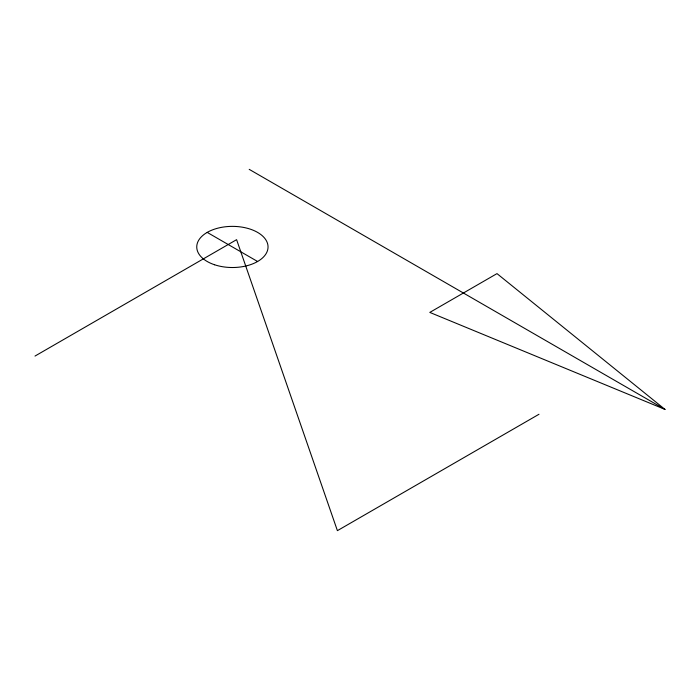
<?xml version="1.0" encoding="UTF-8"?>
<svg xmlns="http://www.w3.org/2000/svg" width="700" height="700" viewBox="0 0 700 700"><rect width="100%" height="100%" fill="white"/><g stroke="black" fill="none" stroke-linecap="round" stroke-linejoin="round"><path stroke-width="1.05" d="M35 356.064L236.6 239.671L337.4 530.653L539 414.26M665 409.412L429.8 312.41L497 273.613L665 409.412L249.2 169.347M207.2 232.391L257.6 261.494M214.585 264.766A35.639 20.571 0 0 0 268.039 246.943A35.639 20.571 0 0 0 214.585 229.127A35.639 20.571 0 0 0 214.585 264.766"/></g></svg>
